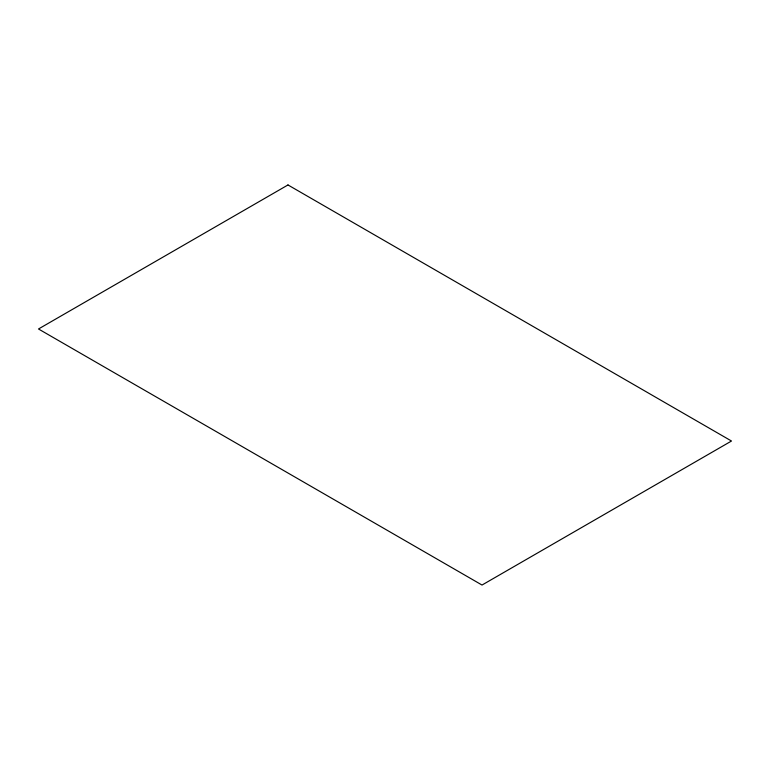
<?xml version="1.0" encoding="UTF-8"?>
<svg xmlns="http://www.w3.org/2000/svg" width="770" height="770" viewBox="0 0 770 770"><rect width="100%" height="100%" fill="white"/><g stroke="black" fill="none" stroke-linecap="round" stroke-linejoin="round"><path stroke-width="1.16" d="M287.98 184.954L38.5 328.983L482.02 585.046L731.5 441.017L287.98 184.954"/></g></svg>
